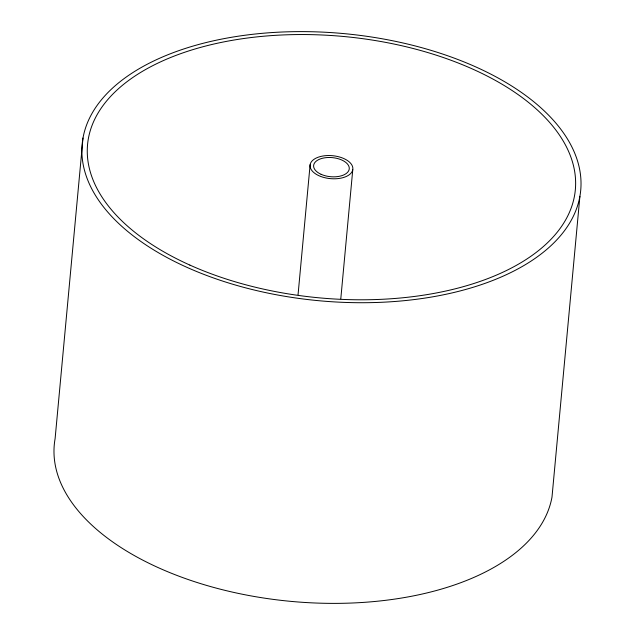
<?xml version="1.0" encoding="UTF-8"?>
<svg xmlns="http://www.w3.org/2000/svg" width="635" height="635" viewBox="0 0 635 635"><rect width="100%" height="100%" fill="white"/><g stroke="black" fill="none" stroke-linecap="round" stroke-linejoin="round"><path stroke-width="0.95" d="M82.995 138.009L55.102 438.674A250.341 134.144 5.3 0 0 279.868 600.21A250.341 134.144 5.3 0 0 552.005 496.991L579.898 196.326A250.341 134.144 5.3 0 0 227.735 37.941A250.341 134.144 5.3 0 0 186.706 267.232A250.341 134.144 5.3 0 0 579.898 196.326M298.053 294.751L310.118 164.663M340.797 298.775L352.774 169.672A21.487 11.517 5.3 0 0 322.54 156.075A21.487 11.517 5.3 0 0 319.024 175.752A21.487 11.517 5.3 0 0 352.774 169.672M321.104 174.315A17.883 9.581 5.3 0 0 349.194 169.251A17.883 9.581 5.3 0 0 324.041 157.932A17.883 9.581 5.3 0 0 321.104 174.315M189.833 265.065A244.927 131.239 5.3 0 0 574.532 195.699A244.927 131.239 5.3 0 0 229.973 40.735A244.927 131.239 5.3 0 0 189.833 265.065"/></g></svg>
